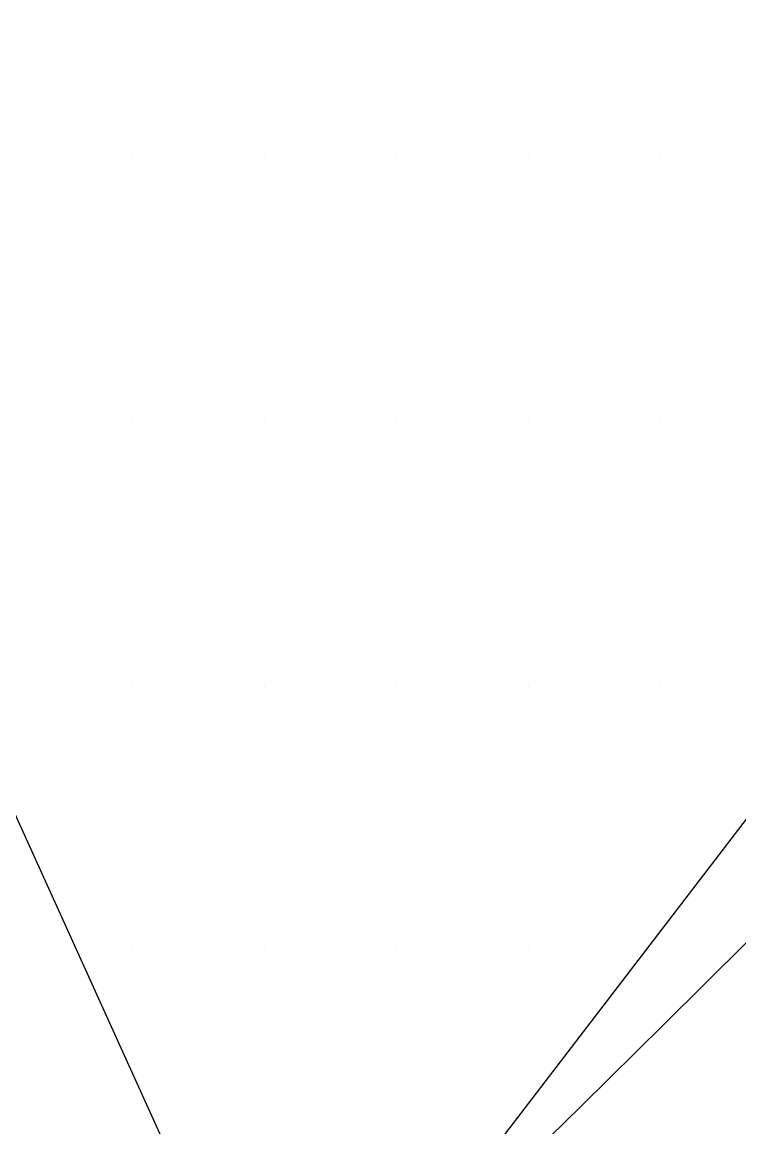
# Paper-space layout 'Layout1' of a CAD drawing. Extents: x -43 to 2298, y -18 to 768.
# Drawn here: x 375.304 to 375.803, y 413.324 to 414.092 of the extents above; entities that cross this region are included whole.
import ezdxf

# ---------------------------------------------------------------- set-up
doc = ezdxf.new("R2010")
doc.units = 0
doc.header["$LTSCALE"] = 2
doc.linetypes.add('CACHEX2', pattern=[0.75, 0.5, -0.25])
doc.layers.add('CARTOUCHE', color=7, linetype='Continuous')
doc.layers.add('LOGO', color=7, linetype='Continuous')

# ---------------------------------------------------------------- blocks, each defined once
blk = doc.blocks.new('A$C715108E3')
at = {"layer": 'LOGO', "color": 131}
for p, q in [((3.87795, -18.46845), (3.87795, -18.46845)), ((3.96941, -18.46845), (3.96941, -18.46845)), ((4.06124, -18.46845), (4.06124, -18.46845)), ((4.15308, -18.46845), (4.15308, -18.46845)), ((4.24453, -18.46845), (4.24453, -18.46845)), ((4.33637, -18.46845), (4.33637, -18.46845)), ((3.92368, -18.5599), (3.92368, -18.5599)), ((4.01552, -18.5599), (4.01552, -18.5599)), ((4.10697, -18.5599), (4.10697, -18.5599)), ((4.19881, -18.5599), (4.19881, -18.5599)), ((4.29064, -18.5599), (4.29064, -18.5599)), ((3.87795, -18.65249), (3.87795, -18.65249)), ((3.96941, -18.65249), (3.96941, -18.65249)), ((4.06124, -18.65249), (4.06124, -18.65249)), ((4.15308, -18.65249), (4.15308, -18.65249)), ((4.24453, -18.65249), (4.24453, -18.65249)), ((4.33637, -18.65249), (4.33637, -18.65249)), ((3.92368, -18.74376), (3.92368, -18.74376)), ((4.01552, -18.74376), (4.01552, -18.74376)), ((4.10697, -18.74376), (4.10697, -18.74376)), ((4.19881, -18.74376), (4.19881, -18.74376)), ((4.29064, -18.74376), (4.29064, -18.74376)), ((3.87795, -18.83503), (3.87795, -18.83503)), ((3.96941, -18.83503), (3.96941, -18.83503)), ((4.06124, -18.83503), (4.06124, -18.83503)), ((4.15308, -18.83503), (4.15308, -18.83503)), ((4.24453, -18.83503), (4.24453, -18.83503)), ((4.33637, -18.83503), (4.33637, -18.83503)), ((3.92368, -18.92761), (3.92368, -18.92761)), ((4.01552, -18.92761), (4.01552, -18.92761)), ((4.10697, -18.92761), (4.10697, -18.92761)), ((4.19881, -18.92761), (4.19881, -18.92761)), ((4.29064, -18.92761), (4.29064, -18.92761)), ((3.87795, -19.01888), (3.87795, -19.01888)), ((3.96941, -19.01888), (3.96941, -19.01888)), ((4.06124, -19.01888), (4.06124, -19.01888)), ((4.15308, -19.01888), (4.15308, -19.01888)), ((4.24453, -19.01888), (4.24453, -19.01888)), ((4.33637, -19.01888), (4.33637, -19.01888)), ((3.88508, -19.11015), (3.88508, -19.11015)), ((3.92368, -19.11015), (3.92368, -19.11015)), ((4.01552, -19.11015), (4.01552, -19.11015)), ((4.10697, -19.11015), (4.10697, -19.11015)), ((4.19881, -19.11015), (4.19881, -19.11015)), ((3.92631, -19.20273), (3.92631, -19.20273)), ((3.96941, -19.20273), (3.96941, -19.20273)), ((4.06124, -19.20273), (4.06124, -19.20273)), ((4.15308, -19.20273), (4.15308, -19.20273))]:
    blk.add_line(p, q, dxfattribs=at)
blk.add_lwpolyline([(1.45358, -13.74526), (4.03201, -19.43437), (5.20596, -17.90302)], dxfattribs=at)
blk = doc.blocks.new('A$C581E6685')
at = {"layer": 'LOGO', "color": 32, "linetype": 'CACHEX2', "ltscale": 1.5}
blk.add_ellipse((-38.05384, 23.81385), major_axis=(-19.03106, -3.53396), ratio=0.590567, dxfattribs=at)
at = {"layer": 'LOGO', "color": 32}
blk.add_ellipse((-37.61436, 23.84992), major_axis=(-13.57677, -4.28389), ratio=0.791971, dxfattribs=at)
at = {"layer": 'CARTOUCHE'}
blk.add_blockref('A$C715108E3', (-31.67392, 36.3189), dxfattribs=at)

psp = doc.layouts.get("Layout1")

# ---------------------------------------------------------------- block references
at = {"layer": 'LOGO'}
psp.add_blockref('A$C581E6685', (403.13085, 396.23906), dxfattribs=at)

doc.saveas('drawing.dxf')
